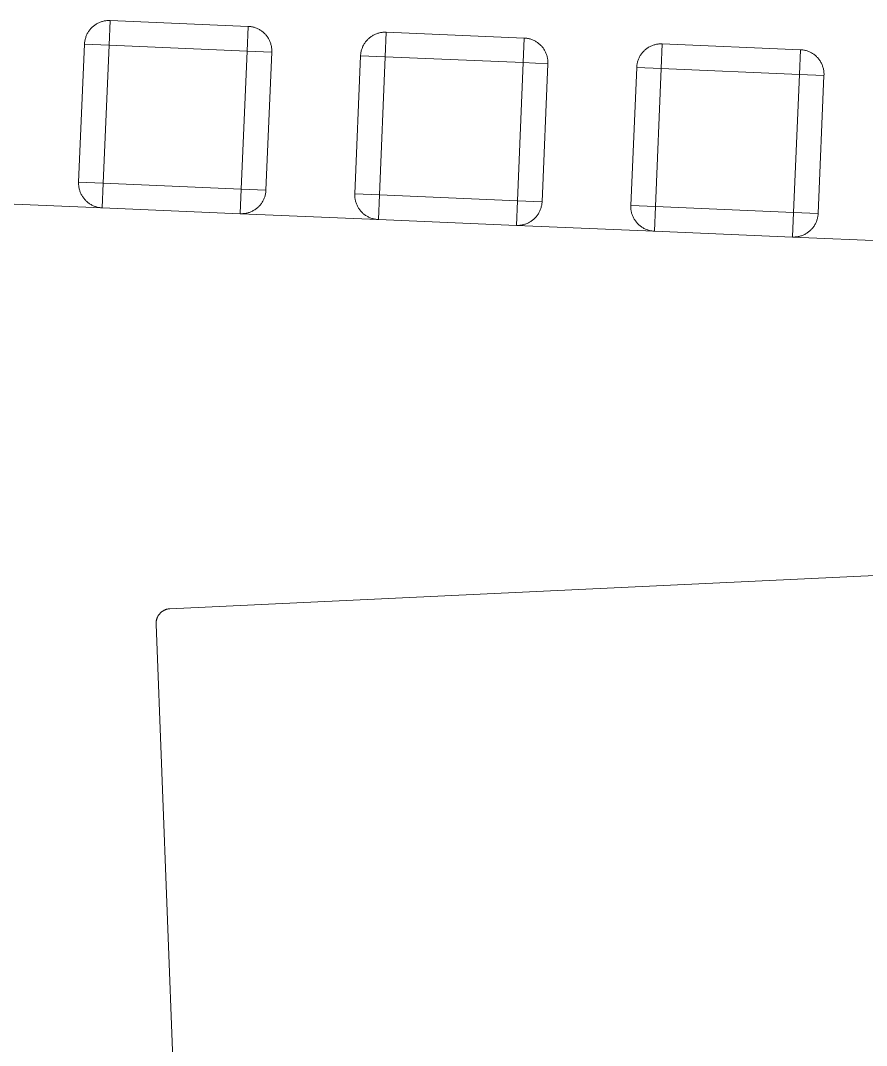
# Model space of a CAD drawing. Header units: millimetres. Extents: x -30 to 4992, y -440 to 3111.
# Drawn here: x 3609.4 to 3780.8, y 2898.2 to 3105.9 of the extents above; entities that cross this region are included whole.
import ezdxf

# ---------------------------------------------------------------- set-up
doc = ezdxf.new("R2010")
doc.units = ezdxf.units.MM
doc.layers.add('ZANO_R', color=7, linetype='Continuous', lineweight=0)

msp = doc.modelspace()

# ---------------------------------------------------------------- linework, layer by layer
at = {"layer": 'ZANO_R'}
for p, q in [((3625.57, 3105.56), (3625.73, 3105.62)), ((3625.73, 3105.62), (3625.89, 3105.67)), ((3625.89, 3105.67), (3626.05, 3105.72)), ((3626.05, 3105.72), (3626.22, 3105.76)), ((3626.22, 3105.76), (3626.38, 3105.8)), ((3626.38, 3105.8), (3626.55, 3105.83)), ((3626.55, 3105.83), (3626.72, 3105.85)), ((3626.72, 3105.85), (3626.89, 3105.87)), ((3626.89, 3105.87), (3627.06, 3105.89)), ((3627.06, 3105.89), (3627.23, 3105.89)), ((3627.23, 3105.89), (3627.4, 3105.9)), ((3627.36, 3100.9), (3627.57, 3105.89)), ((3627.4, 3105.9), (3627.57, 3105.89)), ((3627.57, 3105.89), (3655.55, 3104.71)), ((3623.02, 3103.38), (3623.11, 3103.53)), ((3623.11, 3103.53), (3623.2, 3103.67)), ((3623.2, 3103.67), (3623.3, 3103.81)), ((3623.3, 3103.81), (3623.4, 3103.95)), ((3623.4, 3103.95), (3623.51, 3104.08)), ((3623.51, 3104.08), (3623.62, 3104.21)), ((3623.62, 3104.21), (3623.74, 3104.34)), ((3623.74, 3104.34), (3623.86, 3104.46)), ((3623.86, 3104.46), (3623.98, 3104.58)), ((3623.98, 3104.58), (3624.11, 3104.69)), ((3624.11, 3104.69), (3624.24, 3104.8)), ((3624.24, 3104.8), (3624.37, 3104.9)), ((3624.37, 3104.9), (3624.51, 3105)), ((3624.51, 3105), (3624.65, 3105.1)), ((3624.65, 3105.1), (3624.8, 3105.19)), ((3624.8, 3105.19), (3624.95, 3105.27)), ((3624.95, 3105.27), (3625.1, 3105.35)), ((3625.1, 3105.35), (3625.25, 3105.43)), ((3625.25, 3105.43), (3625.41, 3105.5)), ((3625.41, 3105.5), (3625.57, 3105.56)), ((3655.34, 3099.71), (3655.55, 3104.71)), ((3655.55, 3104.71), (3655.72, 3104.7)), ((3655.72, 3104.7), (3655.89, 3104.68)), ((3655.89, 3104.68), (3656.06, 3104.66)), ((3656.06, 3104.66), (3656.23, 3104.63)), ((3656.23, 3104.63), (3656.39, 3104.6)), ((3656.39, 3104.6), (3656.56, 3104.56)), ((3656.56, 3104.56), (3656.73, 3104.52)), ((3656.73, 3104.52), (3656.89, 3104.47)), ((3656.89, 3104.47), (3657.05, 3104.41)), ((3657.05, 3104.41), (3657.21, 3104.35)), ((3657.21, 3104.35), (3657.37, 3104.28)), ((3657.37, 3104.28), (3657.52, 3104.21)), ((3657.52, 3104.21), (3657.67, 3104.13)), ((3657.67, 3104.13), (3657.82, 3104.05)), ((3657.82, 3104.05), (3657.97, 3103.96)), ((3657.97, 3103.96), (3658.11, 3103.87)), ((3658.11, 3103.87), (3658.25, 3103.77)), ((3658.25, 3103.77), (3658.39, 3103.67)), ((3658.39, 3103.67), (3658.52, 3103.57)), ((3658.52, 3103.57), (3658.65, 3103.46)), ((3682.5, 3103.46), (3682.67, 3103.49)), ((3682.67, 3103.49), (3682.84, 3103.51)), ((3682.84, 3103.51), (3683.01, 3103.52)), ((3683.01, 3103.52), (3683.18, 3103.53)), ((3683.18, 3103.53), (3683.35, 3103.53)), ((3683.31, 3098.53), (3683.52, 3103.53)), ((3683.35, 3103.53), (3683.52, 3103.53)), ((3683.52, 3103.53), (3711.5, 3102.34)), ((3622.38, 3101.28), (3622.39, 3101.45)), ((3622.39, 3101.45), (3622.41, 3101.62)), ((3622.41, 3101.62), (3622.44, 3101.78)), ((3622.44, 3101.78), (3622.48, 3101.95)), ((3622.48, 3101.95), (3622.51, 3102.12)), ((3622.51, 3102.12), (3622.56, 3102.28)), ((3622.56, 3102.28), (3622.61, 3102.45)), ((3622.61, 3102.45), (3622.66, 3102.61)), ((3622.66, 3102.61), (3622.73, 3102.77)), ((3622.73, 3102.77), (3622.79, 3102.92)), ((3622.79, 3102.92), (3622.86, 3103.08)), ((3622.86, 3103.08), (3622.94, 3103.23)), ((3622.94, 3103.23), (3623.02, 3103.38)), ((3658.65, 3103.46), (3658.78, 3103.34)), ((3658.78, 3103.34), (3658.9, 3103.22)), ((3658.9, 3103.22), (3659.02, 3103.1)), ((3659.02, 3103.1), (3659.13, 3102.97)), ((3659.13, 3102.97), (3659.24, 3102.84)), ((3659.24, 3102.84), (3659.35, 3102.7)), ((3659.35, 3102.7), (3659.45, 3102.56)), ((3659.45, 3102.56), (3659.54, 3102.42)), ((3659.54, 3102.42), (3659.63, 3102.28)), ((3659.63, 3102.28), (3659.72, 3102.13)), ((3659.72, 3102.13), (3659.8, 3101.98)), ((3659.8, 3101.98), (3659.87, 3101.82)), ((3659.87, 3101.82), (3659.94, 3101.67)), ((3659.94, 3101.67), (3660, 3101.51)), ((3660, 3101.51), (3660.06, 3101.35)), ((3679.15, 3101.31), (3679.25, 3101.45)), ((3679.25, 3101.45), (3679.35, 3101.58)), ((3679.35, 3101.58), (3679.46, 3101.72)), ((3679.46, 3101.72), (3679.57, 3101.85)), ((3679.57, 3101.85), (3679.69, 3101.97)), ((3679.69, 3101.97), (3679.81, 3102.09)), ((3679.81, 3102.09), (3679.93, 3102.21)), ((3679.93, 3102.21), (3680.06, 3102.33)), ((3680.06, 3102.33), (3680.19, 3102.43)), ((3680.19, 3102.43), (3680.32, 3102.54)), ((3680.32, 3102.54), (3680.46, 3102.64)), ((3680.46, 3102.64), (3680.6, 3102.73)), ((3680.6, 3102.73), (3680.75, 3102.82)), ((3680.75, 3102.82), (3680.9, 3102.91)), ((3680.9, 3102.91), (3681.05, 3102.99)), ((3681.05, 3102.99), (3681.2, 3103.06)), ((3681.2, 3103.06), (3681.36, 3103.13)), ((3681.36, 3103.13), (3681.52, 3103.2)), ((3681.52, 3103.2), (3681.68, 3103.26)), ((3681.68, 3103.26), (3681.84, 3103.31)), ((3681.84, 3103.31), (3682, 3103.36)), ((3682, 3103.36), (3682.17, 3103.4)), ((3682.17, 3103.4), (3682.33, 3103.43)), ((3682.33, 3103.43), (3682.5, 3103.46)), ((3711.29, 3097.35), (3711.5, 3102.34)), ((3711.5, 3102.34), (3711.67, 3102.33)), ((3711.67, 3102.33), (3711.84, 3102.32)), ((3711.84, 3102.32), (3712.01, 3102.3)), ((3712.01, 3102.3), (3712.18, 3102.27)), ((3712.18, 3102.27), (3712.34, 3102.24)), ((3712.34, 3102.24), (3712.51, 3102.2)), ((3712.51, 3102.2), (3712.68, 3102.15)), ((3712.68, 3102.15), (3712.84, 3102.1)), ((3712.84, 3102.1), (3713, 3102.05)), ((3713, 3102.05), (3713.16, 3101.98)), ((3713.16, 3101.98), (3713.32, 3101.92)), ((3713.32, 3101.92), (3713.47, 3101.85)), ((3713.47, 3101.85), (3713.62, 3101.77)), ((3713.62, 3101.77), (3713.77, 3101.69)), ((3713.77, 3101.69), (3713.92, 3101.6)), ((3713.92, 3101.6), (3714.06, 3101.51)), ((3714.06, 3101.51), (3714.2, 3101.41)), ((3621.18, 3073.13), (3622.37, 3101.11)), ((3622.37, 3101.11), (3622.38, 3101.28)), ((3627.36, 3100.9), (3622.37, 3101.11)), ((3626.18, 3072.92), (3627.36, 3100.9)), ((3627.36, 3100.9), (3655.34, 3099.71)), ((3655.34, 3099.71), (3654.15, 3071.74)), ((3660.33, 3099.5), (3655.34, 3099.71)), ((3660.33, 3099.5), (3659.15, 3071.53)), ((3660.06, 3101.35), (3660.12, 3101.19)), ((3660.12, 3101.19), (3660.16, 3101.02)), ((3660.16, 3101.02), (3660.2, 3100.86)), ((3660.2, 3100.86), (3660.24, 3100.69)), ((3660.24, 3100.69), (3660.27, 3100.52)), ((3660.27, 3100.52), (3660.3, 3100.35)), ((3660.3, 3100.35), (3660.31, 3100.18)), ((3660.31, 3100.18), (3660.33, 3100.01)), ((3660.33, 3100.01), (3660.34, 3099.84)), ((3660.34, 3099.67), (3660.33, 3099.5)), ((3660.33, 3099.5), (3660.33, 3099.5)), ((3660.34, 3099.84), (3660.34, 3099.67)), ((3678.36, 3099.25), (3678.39, 3099.42)), ((3678.39, 3099.42), (3678.43, 3099.59)), ((3678.43, 3099.59), (3678.46, 3099.75)), ((3678.46, 3099.75), (3678.51, 3099.92)), ((3678.51, 3099.92), (3678.56, 3100.08)), ((3678.56, 3100.08), (3678.61, 3100.24)), ((3678.61, 3100.24), (3678.68, 3100.4)), ((3678.68, 3100.4), (3678.74, 3100.56)), ((3678.74, 3100.56), (3678.81, 3100.71)), ((3678.81, 3100.71), (3678.89, 3100.87)), ((3678.89, 3100.87), (3678.97, 3101.02)), ((3678.97, 3101.02), (3679.06, 3101.16)), ((3679.06, 3101.16), (3679.15, 3101.31)), ((3714.2, 3101.41), (3714.34, 3101.31)), ((3714.34, 3101.31), (3714.47, 3101.2)), ((3714.47, 3101.2), (3714.6, 3101.09)), ((3714.6, 3101.09), (3714.73, 3100.97)), ((3714.73, 3100.97), (3714.85, 3100.86)), ((3714.85, 3100.86), (3714.97, 3100.73)), ((3714.97, 3100.73), (3715.08, 3100.6)), ((3715.08, 3100.6), (3715.19, 3100.47)), ((3715.19, 3100.47), (3715.3, 3100.34)), ((3715.3, 3100.34), (3715.4, 3100.2)), ((3715.4, 3100.2), (3715.49, 3100.06)), ((3715.49, 3100.06), (3715.58, 3099.91)), ((3715.58, 3099.91), (3715.67, 3099.76)), ((3715.67, 3099.76), (3715.75, 3099.61)), ((3715.75, 3099.61), (3715.82, 3099.46)), ((3715.82, 3099.46), (3715.89, 3099.3)), ((3735.3, 3099.22), (3735.41, 3099.35)), ((3735.41, 3099.35), (3735.52, 3099.48)), ((3735.52, 3099.48), (3735.64, 3099.61)), ((3735.64, 3099.61), (3735.76, 3099.73)), ((3735.76, 3099.73), (3735.88, 3099.85)), ((3735.88, 3099.85), (3736.01, 3099.96)), ((3736.01, 3099.96), (3736.14, 3100.07)), ((3736.14, 3100.07), (3736.27, 3100.17)), ((3736.27, 3100.17), (3736.41, 3100.27)), ((3736.41, 3100.27), (3736.55, 3100.37)), ((3736.55, 3100.37), (3736.7, 3100.46)), ((3736.7, 3100.46), (3736.85, 3100.54)), ((3736.85, 3100.54), (3737, 3100.62)), ((3737, 3100.62), (3737.15, 3100.7)), ((3737.15, 3100.7), (3737.31, 3100.77)), ((3737.31, 3100.77), (3737.47, 3100.83)), ((3737.47, 3100.83), (3737.63, 3100.89)), ((3737.63, 3100.89), (3737.79, 3100.94)), ((3737.79, 3100.94), (3737.95, 3100.99)), ((3737.95, 3100.99), (3738.12, 3101.03)), ((3738.12, 3101.03), (3738.28, 3101.07)), ((3738.28, 3101.07), (3738.45, 3101.1)), ((3738.45, 3101.1), (3738.62, 3101.12)), ((3738.62, 3101.12), (3738.79, 3101.14)), ((3738.79, 3101.14), (3738.96, 3101.16)), ((3738.96, 3101.16), (3739.13, 3101.16)), ((3739.13, 3101.16), (3739.3, 3101.17)), ((3739.26, 3096.17), (3739.47, 3101.16)), ((3739.3, 3101.17), (3739.47, 3101.16)), ((3739.47, 3101.16), (3767.45, 3099.98)), ((3767.24, 3094.98), (3767.45, 3099.98)), ((3767.45, 3099.98), (3767.62, 3099.97)), ((3767.62, 3099.97), (3767.79, 3099.95)), ((3767.79, 3099.95), (3767.96, 3099.93)), ((3767.96, 3099.93), (3768.13, 3099.9)), ((3768.13, 3099.9), (3768.29, 3099.87)), ((3768.29, 3099.87), (3768.46, 3099.83)), ((3768.46, 3099.83), (3768.63, 3099.79)), ((3768.63, 3099.79), (3768.79, 3099.74)), ((3768.79, 3099.74), (3768.95, 3099.68)), ((3768.95, 3099.68), (3769.11, 3099.62)), ((3769.11, 3099.62), (3769.27, 3099.55)), ((3769.27, 3099.55), (3769.42, 3099.48)), ((3769.42, 3099.48), (3769.57, 3099.4)), ((3769.57, 3099.4), (3769.72, 3099.32)), ((3677.13, 3070.77), (3678.32, 3098.74)), ((3678.32, 3098.74), (3678.33, 3098.91)), ((3683.31, 3098.53), (3678.32, 3098.74)), ((3678.33, 3098.91), (3678.34, 3099.08)), ((3678.34, 3099.08), (3678.36, 3099.25)), ((3682.13, 3070.56), (3683.31, 3098.53)), ((3683.31, 3098.53), (3711.29, 3097.35)), ((3711.29, 3097.35), (3710.1, 3069.37)), ((3716.28, 3097.14), (3711.29, 3097.35)), ((3715.89, 3099.3), (3715.95, 3099.15)), ((3715.95, 3099.15), (3716.01, 3098.98)), ((3716.01, 3098.98), (3716.07, 3098.82)), ((3716.07, 3098.82), (3716.11, 3098.66)), ((3716.11, 3098.66), (3716.15, 3098.49)), ((3716.15, 3098.49), (3716.19, 3098.33)), ((3716.19, 3098.33), (3716.22, 3098.16)), ((3716.22, 3098.16), (3716.25, 3097.99)), ((3716.25, 3097.99), (3716.27, 3097.82)), ((3716.27, 3097.82), (3716.28, 3097.65)), ((3716.28, 3097.65), (3716.29, 3097.48)), ((3716.29, 3097.31), (3716.28, 3097.14)), ((3716.29, 3097.48), (3716.29, 3097.31)), ((3734.38, 3097.22), (3734.41, 3097.39)), ((3734.41, 3097.39), (3734.46, 3097.55)), ((3734.46, 3097.55), (3734.51, 3097.72)), ((3734.51, 3097.72), (3734.56, 3097.88)), ((3734.56, 3097.88), (3734.63, 3098.04)), ((3734.63, 3098.04), (3734.69, 3098.2)), ((3734.69, 3098.2), (3734.76, 3098.35)), ((3734.76, 3098.35), (3734.84, 3098.5)), ((3734.84, 3098.5), (3734.92, 3098.65)), ((3734.92, 3098.65), (3735.01, 3098.8)), ((3735.01, 3098.8), (3735.1, 3098.94)), ((3735.1, 3098.94), (3735.2, 3099.08)), ((3735.2, 3099.08), (3735.3, 3099.22)), ((3769.72, 3099.32), (3769.87, 3099.23)), ((3769.87, 3099.23), (3770.01, 3099.14)), ((3770.01, 3099.14), (3770.15, 3099.05)), ((3770.15, 3099.05), (3770.29, 3098.94)), ((3770.29, 3098.94), (3770.42, 3098.84)), ((3770.42, 3098.84), (3770.55, 3098.73)), ((3770.55, 3098.73), (3770.68, 3098.61)), ((3770.68, 3098.61), (3770.8, 3098.49)), ((3770.8, 3098.49), (3770.92, 3098.37)), ((3770.92, 3098.37), (3771.03, 3098.24)), ((3771.03, 3098.24), (3771.14, 3098.11)), ((3771.14, 3098.11), (3771.25, 3097.97)), ((3771.25, 3097.97), (3771.35, 3097.83)), ((3771.35, 3097.83), (3771.44, 3097.69)), ((3771.44, 3097.69), (3771.53, 3097.55)), ((3771.53, 3097.55), (3771.62, 3097.4)), ((3771.62, 3097.4), (3771.7, 3097.25)), ((3716.28, 3097.14), (3715.1, 3069.16)), ((3716.28, 3097.14), (3716.28, 3097.14)), ((3733.08, 3068.4), (3734.27, 3096.38)), ((3734.27, 3096.38), (3734.28, 3096.55)), ((3739.26, 3096.17), (3734.27, 3096.38)), ((3734.28, 3096.55), (3734.29, 3096.72)), ((3734.29, 3096.72), (3734.31, 3096.89)), ((3734.31, 3096.89), (3734.34, 3097.06)), ((3734.34, 3097.06), (3734.38, 3097.22)), ((3738.08, 3068.19), (3739.26, 3096.17)), ((3739.26, 3096.17), (3767.24, 3094.98)), ((3771.7, 3097.25), (3771.77, 3097.09)), ((3771.77, 3097.09), (3771.84, 3096.94)), ((3771.84, 3096.94), (3771.9, 3096.78)), ((3771.9, 3096.78), (3771.96, 3096.62)), ((3771.96, 3096.62), (3772.02, 3096.46)), ((3772.02, 3096.46), (3772.06, 3096.29)), ((3772.06, 3096.29), (3772.1, 3096.13)), ((3772.1, 3096.13), (3772.14, 3095.96)), ((3772.14, 3095.96), (3772.17, 3095.79)), ((3772.17, 3095.79), (3772.2, 3095.62)), ((3772.2, 3095.62), (3772.22, 3095.45)), ((3772.22, 3095.45), (3772.23, 3095.28)), ((3772.23, 3095.28), (3772.24, 3095.11)), ((3767.24, 3094.98), (3766.05, 3067.01)), ((3772.23, 3094.77), (3767.24, 3094.98)), ((3772.23, 3094.77), (3771.05, 3066.8)), ((3772.24, 3094.94), (3772.23, 3094.77)), ((3772.23, 3094.77), (3772.23, 3094.77)), ((3772.24, 3095.11), (3772.24, 3094.94)), ((3621.18, 3072.96), (3621.18, 3073.13)), ((3626.18, 3072.92), (3621.18, 3073.13)), ((3621.18, 3072.79), (3621.18, 3072.96)), ((3621.19, 3072.62), (3621.18, 3072.79)), ((3621.2, 3072.45), (3621.19, 3072.62)), ((3621.22, 3072.28), (3621.2, 3072.45)), ((3625.97, 3067.93), (3626.18, 3072.92)), ((3654.15, 3071.74), (3626.18, 3072.92)), ((3621.25, 3072.11), (3621.22, 3072.28)), ((3621.28, 3071.94), (3621.25, 3072.11)), ((3621.31, 3071.78), (3621.28, 3071.94)), ((3621.35, 3071.61), (3621.31, 3071.78)), ((3621.4, 3071.45), (3621.35, 3071.61)), ((3621.46, 3071.28), (3621.4, 3071.45)), ((3621.51, 3071.12), (3621.46, 3071.28)), ((3621.58, 3070.97), (3621.51, 3071.12)), ((3621.65, 3070.81), (3621.58, 3070.97)), ((3621.72, 3070.66), (3621.65, 3070.81)), ((3621.8, 3070.51), (3621.72, 3070.66)), ((3621.89, 3070.36), (3621.8, 3070.51)), ((3621.98, 3070.21), (3621.89, 3070.36)), ((3653.94, 3066.75), (3654.15, 3071.74)), ((3659.15, 3071.53), (3654.15, 3071.74)), ((3658.96, 3070.35), (3658.91, 3070.19)), ((3659, 3070.52), (3658.96, 3070.35)), ((3659.04, 3070.68), (3659, 3070.52)), ((3659.08, 3070.85), (3659.04, 3070.68)), ((3659.1, 3071.02), (3659.08, 3070.85)), ((3659.12, 3071.19), (3659.1, 3071.02)), ((3659.14, 3071.36), (3659.12, 3071.19)), ((3659.15, 3071.53), (3659.14, 3071.36)), ((3659.15, 3071.53), (3659.15, 3071.53)), ((3677.13, 3070.6), (3677.13, 3070.77)), ((3682.13, 3070.56), (3677.13, 3070.77)), ((3677.13, 3070.43), (3677.13, 3070.6)), ((3677.14, 3070.25), (3677.13, 3070.43)), ((3677.15, 3070.08), (3677.14, 3070.25)), ((3681.92, 3065.57), (3682.13, 3070.56)), ((3710.1, 3069.37), (3682.13, 3070.56)), ((3625.86, 3067.93), (3598.1, 3069.1)), ((3622.07, 3070.07), (3621.98, 3070.21)), ((3622.17, 3069.93), (3622.07, 3070.07)), ((3622.28, 3069.8), (3622.17, 3069.93)), ((3622.38, 3069.67), (3622.28, 3069.8)), ((3622.5, 3069.54), (3622.38, 3069.67)), ((3622.62, 3069.41), (3622.5, 3069.54)), ((3622.74, 3069.29), (3622.62, 3069.41)), ((3622.86, 3069.18), (3622.74, 3069.29)), ((3622.99, 3069.07), (3622.86, 3069.18)), ((3623.13, 3068.96), (3622.99, 3069.07)), ((3623.26, 3068.86), (3623.13, 3068.96)), ((3623.4, 3068.76), (3623.26, 3068.86)), ((3623.55, 3068.67), (3623.4, 3068.76)), ((3623.69, 3068.58), (3623.55, 3068.67)), ((3623.84, 3068.5), (3623.69, 3068.58)), ((3624, 3068.42), (3623.84, 3068.5)), ((3624.15, 3068.35), (3624, 3068.42)), ((3624.31, 3068.28), (3624.15, 3068.35)), ((3624.47, 3068.22), (3624.31, 3068.28)), ((3624.63, 3068.17), (3624.47, 3068.22)), ((3657.78, 3068.3), (3657.66, 3068.17)), ((3657.9, 3068.42), (3657.78, 3068.3)), ((3658.01, 3068.55), (3657.9, 3068.42)), ((3658.11, 3068.68), (3658.01, 3068.55)), ((3658.22, 3068.82), (3658.11, 3068.68)), ((3658.31, 3068.96), (3658.22, 3068.82)), ((3658.41, 3069.11), (3658.31, 3068.96)), ((3658.49, 3069.25), (3658.41, 3069.11)), ((3658.58, 3069.4), (3658.49, 3069.25)), ((3658.65, 3069.55), (3658.58, 3069.4)), ((3658.72, 3069.71), (3658.65, 3069.55)), ((3658.79, 3069.87), (3658.72, 3069.71)), ((3658.85, 3070.03), (3658.79, 3069.87)), ((3658.91, 3070.19), (3658.85, 3070.03)), ((3677.17, 3069.92), (3677.15, 3070.08)), ((3677.2, 3069.75), (3677.17, 3069.92)), ((3677.23, 3069.58), (3677.2, 3069.75)), ((3677.26, 3069.41), (3677.23, 3069.58)), ((3677.3, 3069.25), (3677.26, 3069.41)), ((3677.35, 3069.08), (3677.3, 3069.25)), ((3677.41, 3068.92), (3677.35, 3069.08)), ((3677.46, 3068.76), (3677.41, 3068.92)), ((3677.53, 3068.6), (3677.46, 3068.76)), ((3677.6, 3068.44), (3677.53, 3068.6)), ((3677.67, 3068.29), (3677.6, 3068.44)), ((3677.75, 3068.14), (3677.67, 3068.29)), ((3709.89, 3064.38), (3710.1, 3069.37)), ((3715.1, 3069.16), (3710.1, 3069.37)), ((3714.99, 3068.32), (3714.95, 3068.15)), ((3715.03, 3068.48), (3714.99, 3068.32)), ((3715.05, 3068.65), (3715.03, 3068.48)), ((3715.07, 3068.82), (3715.05, 3068.65)), ((3715.09, 3068.99), (3715.07, 3068.82)), ((3715.1, 3069.16), (3715.09, 3068.99)), ((3715.1, 3069.16), (3715.1, 3069.16)), ((3733.08, 3068.23), (3733.08, 3068.4)), ((3738.08, 3068.19), (3733.08, 3068.4)), ((3733.08, 3068.06), (3733.08, 3068.23)), ((3737.87, 3063.2), (3738.08, 3068.19)), ((3766.05, 3067.01), (3738.08, 3068.19)), ((3624.79, 3068.12), (3624.63, 3068.17)), ((3624.96, 3068.07), (3624.79, 3068.12)), ((3625.12, 3068.03), (3624.96, 3068.07)), ((3625.29, 3068), (3625.12, 3068.03)), ((3625.46, 3067.97), (3625.29, 3068)), ((3625.63, 3067.95), (3625.46, 3067.97)), ((3625.8, 3067.94), (3625.63, 3067.95)), ((3625.97, 3067.92), (3625.8, 3067.94)), ((3625.97, 3067.93), (3625.97, 3067.92)), ((3653.94, 3066.74), (3625.97, 3067.92)), ((3653.94, 3066.75), (3653.94, 3066.74)), ((3654.11, 3066.74), (3653.94, 3066.74)), ((3681.81, 3065.56), (3654.05, 3066.74)), ((3654.29, 3066.74), (3654.11, 3066.74)), ((3654.46, 3066.75), (3654.29, 3066.74)), ((3654.63, 3066.76), (3654.46, 3066.75)), ((3654.8, 3066.78), (3654.63, 3066.76)), ((3654.96, 3066.8), (3654.8, 3066.78)), ((3655.13, 3066.83), (3654.96, 3066.8)), ((3655.3, 3066.87), (3655.13, 3066.83)), ((3655.46, 3066.91), (3655.3, 3066.87)), ((3655.63, 3066.96), (3655.46, 3066.91)), ((3655.79, 3067.01), (3655.63, 3066.96)), ((3655.95, 3067.07), (3655.79, 3067.01)), ((3656.11, 3067.14), (3655.95, 3067.07)), ((3656.27, 3067.21), (3656.11, 3067.14)), ((3656.42, 3067.28), (3656.27, 3067.21)), ((3656.57, 3067.36), (3656.42, 3067.28)), ((3656.72, 3067.45), (3656.57, 3067.36)), ((3656.86, 3067.54), (3656.72, 3067.45)), ((3657.01, 3067.63), (3656.86, 3067.54)), ((3657.14, 3067.73), (3657.01, 3067.63)), ((3657.28, 3067.83), (3657.14, 3067.73)), ((3657.41, 3067.94), (3657.28, 3067.83)), ((3657.54, 3068.06), (3657.41, 3067.94)), ((3657.66, 3068.17), (3657.54, 3068.06)), ((3677.84, 3067.99), (3677.75, 3068.14)), ((3677.93, 3067.85), (3677.84, 3067.99)), ((3678.02, 3067.71), (3677.93, 3067.85)), ((3678.12, 3067.57), (3678.02, 3067.71)), ((3678.23, 3067.43), (3678.12, 3067.57)), ((3678.33, 3067.3), (3678.23, 3067.43)), ((3678.45, 3067.17), (3678.33, 3067.3)), ((3678.57, 3067.05), (3678.45, 3067.17)), ((3678.69, 3066.93), (3678.57, 3067.05)), ((3678.81, 3066.81), (3678.69, 3066.93)), ((3678.94, 3066.7), (3678.81, 3066.81)), ((3679.08, 3066.6), (3678.94, 3066.7)), ((3679.21, 3066.49), (3679.08, 3066.6)), ((3679.35, 3066.4), (3679.21, 3066.49)), ((3679.5, 3066.3), (3679.35, 3066.4)), ((3679.64, 3066.22), (3679.5, 3066.3)), ((3679.79, 3066.14), (3679.64, 3066.22)), ((3679.95, 3066.06), (3679.79, 3066.14)), ((3713.96, 3066.19), (3713.85, 3066.06)), ((3714.06, 3066.32), (3713.96, 3066.19)), ((3714.17, 3066.46), (3714.06, 3066.32)), ((3714.26, 3066.6), (3714.17, 3066.46)), ((3714.36, 3066.74), (3714.26, 3066.6)), ((3714.44, 3066.89), (3714.36, 3066.74)), ((3714.53, 3067.04), (3714.44, 3066.89)), ((3714.6, 3067.19), (3714.53, 3067.04)), ((3714.67, 3067.34), (3714.6, 3067.19)), ((3714.74, 3067.5), (3714.67, 3067.34)), ((3714.8, 3067.66), (3714.74, 3067.5)), ((3714.86, 3067.82), (3714.8, 3067.66)), ((3714.91, 3067.99), (3714.86, 3067.82)), ((3714.95, 3068.15), (3714.91, 3067.99)), ((3733.09, 3067.89), (3733.08, 3068.06)), ((3733.1, 3067.72), (3733.09, 3067.89)), ((3733.12, 3067.55), (3733.1, 3067.72)), ((3733.15, 3067.38), (3733.12, 3067.55)), ((3733.18, 3067.21), (3733.15, 3067.38)), ((3733.21, 3067.05), (3733.18, 3067.21)), ((3733.25, 3066.88), (3733.21, 3067.05)), ((3733.3, 3066.72), (3733.25, 3066.88)), ((3733.36, 3066.55), (3733.3, 3066.72)), ((3733.41, 3066.39), (3733.36, 3066.55)), ((3733.48, 3066.24), (3733.41, 3066.39)), ((3733.55, 3066.08), (3733.48, 3066.24)), ((3765.84, 3062.02), (3766.05, 3067.01)), ((3771.05, 3066.8), (3766.05, 3067.01)), ((3770.98, 3066.12), (3770.94, 3065.95)), ((3771, 3066.29), (3770.98, 3066.12)), ((3771.02, 3066.46), (3771, 3066.29)), ((3771.04, 3066.63), (3771.02, 3066.46)), ((3771.05, 3066.8), (3771.04, 3066.63)), ((3771.05, 3066.8), (3771.05, 3066.8)), ((3680.1, 3065.99), (3679.95, 3066.06)), ((3680.26, 3065.92), (3680.1, 3065.99)), ((3680.42, 3065.86), (3680.26, 3065.92)), ((3680.58, 3065.8), (3680.42, 3065.86)), ((3680.74, 3065.75), (3680.58, 3065.8)), ((3680.91, 3065.71), (3680.74, 3065.75)), ((3681.07, 3065.67), (3680.91, 3065.71)), ((3681.24, 3065.64), (3681.07, 3065.67)), ((3681.41, 3065.61), (3681.24, 3065.64)), ((3681.58, 3065.59), (3681.41, 3065.61)), ((3681.75, 3065.57), (3681.58, 3065.59)), ((3681.92, 3065.56), (3681.75, 3065.57)), ((3681.92, 3065.57), (3681.92, 3065.56)), ((3709.89, 3064.38), (3681.92, 3065.56)), ((3710.06, 3064.37), (3709.89, 3064.38)), ((3709.89, 3064.38), (3709.89, 3064.38)), ((3737.76, 3063.2), (3710, 3064.37)), ((3710.24, 3064.38), (3710.06, 3064.37)), ((3710.41, 3064.38), (3710.24, 3064.38)), ((3710.58, 3064.4), (3710.41, 3064.38)), ((3710.75, 3064.41), (3710.58, 3064.4)), ((3710.91, 3064.44), (3710.75, 3064.41)), ((3711.08, 3064.47), (3710.91, 3064.44)), ((3711.25, 3064.51), (3711.08, 3064.47)), ((3711.41, 3064.55), (3711.25, 3064.51)), ((3711.58, 3064.6), (3711.41, 3064.55)), ((3711.74, 3064.65), (3711.58, 3064.6)), ((3711.9, 3064.71), (3711.74, 3064.65)), ((3712.06, 3064.77), (3711.9, 3064.71)), ((3712.22, 3064.84), (3712.06, 3064.77)), ((3712.37, 3064.92), (3712.22, 3064.84)), ((3712.52, 3065), (3712.37, 3064.92)), ((3712.67, 3065.08), (3712.52, 3065)), ((3712.81, 3065.17), (3712.67, 3065.08)), ((3712.96, 3065.27), (3712.81, 3065.17)), ((3713.09, 3065.37), (3712.96, 3065.27)), ((3713.23, 3065.47), (3713.09, 3065.37)), ((3713.36, 3065.58), (3713.23, 3065.47)), ((3713.49, 3065.69), (3713.36, 3065.58)), ((3713.61, 3065.81), (3713.49, 3065.69)), ((3713.73, 3065.93), (3713.61, 3065.81)), ((3713.85, 3066.06), (3713.73, 3065.93)), ((3733.62, 3065.93), (3733.55, 3066.08)), ((3733.7, 3065.78), (3733.62, 3065.93)), ((3733.79, 3065.63), (3733.7, 3065.78)), ((3733.88, 3065.48), (3733.79, 3065.63)), ((3733.97, 3065.34), (3733.88, 3065.48)), ((3734.07, 3065.2), (3733.97, 3065.34)), ((3734.18, 3065.07), (3734.07, 3065.2)), ((3734.28, 3064.94), (3734.18, 3065.07)), ((3734.4, 3064.81), (3734.28, 3064.94)), ((3734.52, 3064.68), (3734.4, 3064.81)), ((3734.64, 3064.56), (3734.52, 3064.68)), ((3734.76, 3064.45), (3734.64, 3064.56)), ((3734.89, 3064.34), (3734.76, 3064.45)), ((3735.03, 3064.23), (3734.89, 3064.34)), ((3735.16, 3064.13), (3735.03, 3064.23)), ((3735.3, 3064.03), (3735.16, 3064.13)), ((3735.45, 3063.94), (3735.3, 3064.03)), ((3770.12, 3064.09), (3770.01, 3063.96)), ((3770.21, 3064.23), (3770.12, 3064.09)), ((3770.31, 3064.38), (3770.21, 3064.23)), ((3770.39, 3064.52), (3770.31, 3064.38)), ((3770.48, 3064.67), (3770.39, 3064.52)), ((3770.55, 3064.82), (3770.48, 3064.67)), ((3770.62, 3064.98), (3770.55, 3064.82)), ((3770.69, 3065.14), (3770.62, 3064.98)), ((3770.75, 3065.3), (3770.69, 3065.14)), ((3770.81, 3065.46), (3770.75, 3065.3)), ((3770.86, 3065.62), (3770.81, 3065.46)), ((3770.9, 3065.79), (3770.86, 3065.62)), ((3770.94, 3065.95), (3770.9, 3065.79)), ((3735.59, 3063.85), (3735.45, 3063.94)), ((3735.74, 3063.77), (3735.59, 3063.85)), ((3735.9, 3063.69), (3735.74, 3063.77)), ((3736.05, 3063.62), (3735.9, 3063.69)), ((3736.21, 3063.55), (3736.05, 3063.62)), ((3736.37, 3063.49), (3736.21, 3063.55)), ((3736.53, 3063.44), (3736.37, 3063.49)), ((3736.69, 3063.39), (3736.53, 3063.44)), ((3736.86, 3063.34), (3736.69, 3063.39)), ((3737.02, 3063.3), (3736.86, 3063.34)), ((3737.19, 3063.27), (3737.02, 3063.3)), ((3737.36, 3063.24), (3737.19, 3063.27)), ((3737.53, 3063.22), (3737.36, 3063.24)), ((3737.7, 3063.21), (3737.53, 3063.22)), ((3737.87, 3063.2), (3737.7, 3063.21)), ((3765.84, 3062.01), (3737.87, 3063.2)), ((3737.87, 3063.2), (3737.87, 3063.2)), ((3765.84, 3062.02), (3765.84, 3062.01)), ((3766.01, 3062.01), (3765.84, 3062.01)), ((3793.71, 3060.84), (3765.95, 3062.01)), ((3766.19, 3062.01), (3766.01, 3062.01)), ((3766.36, 3062.02), (3766.19, 3062.01)), ((3766.53, 3062.03), (3766.36, 3062.02)), ((3766.7, 3062.05), (3766.53, 3062.03)), ((3766.86, 3062.07), (3766.7, 3062.05)), ((3767.03, 3062.11), (3766.86, 3062.07)), ((3767.2, 3062.14), (3767.03, 3062.11)), ((3767.36, 3062.18), (3767.2, 3062.14)), ((3767.53, 3062.23), (3767.36, 3062.18)), ((3767.69, 3062.28), (3767.53, 3062.23)), ((3767.85, 3062.34), (3767.69, 3062.28)), ((3768.01, 3062.41), (3767.85, 3062.34)), ((3768.17, 3062.48), (3768.01, 3062.41)), ((3768.32, 3062.55), (3768.17, 3062.48)), ((3768.47, 3062.63), (3768.32, 3062.55)), ((3768.62, 3062.72), (3768.47, 3062.63)), ((3768.76, 3062.81), (3768.62, 3062.72)), ((3768.91, 3062.9), (3768.76, 3062.81)), ((3769.04, 3063), (3768.91, 3062.9)), ((3769.18, 3063.1), (3769.04, 3063)), ((3769.31, 3063.21), (3769.18, 3063.1)), ((3769.44, 3063.33), (3769.31, 3063.21)), ((3769.56, 3063.44), (3769.44, 3063.33)), ((3769.68, 3063.57), (3769.56, 3063.44)), ((3769.8, 3063.69), (3769.68, 3063.57)), ((3769.91, 3063.82), (3769.8, 3063.69)), ((3770.01, 3063.96), (3769.91, 3063.82)), ((3639.64, 2986.68), (4038.59, 3005.53)), ((3637.16, 2984.99), (3637.21, 2985.08)), ((3637.21, 2985.08), (3637.26, 2985.17)), ((3637.26, 2985.17), (3637.31, 2985.26)), ((3637.31, 2985.26), (3637.37, 2985.35)), ((3637.37, 2985.35), (3637.43, 2985.44)), ((3637.43, 2985.44), (3637.49, 2985.52)), ((3637.49, 2985.52), (3637.56, 2985.6)), ((3637.56, 2985.6), (3637.63, 2985.68)), ((3637.63, 2985.68), (3637.7, 2985.76)), ((3637.7, 2985.76), (3637.77, 2985.83)), ((3637.77, 2985.83), (3637.85, 2985.91)), ((3637.85, 2985.91), (3637.93, 2985.97)), ((3637.93, 2985.97), (3638.01, 2986.04)), ((3638.01, 2986.04), (3638.09, 2986.1)), ((3638.09, 2986.1), (3638.18, 2986.16)), ((3638.18, 2986.16), (3638.26, 2986.22)), ((3638.26, 2986.22), (3638.35, 2986.28)), ((3638.35, 2986.28), (3638.44, 2986.33)), ((3638.44, 2986.33), (3638.54, 2986.38)), ((3638.54, 2986.38), (3638.63, 2986.42)), ((3638.63, 2986.42), (3638.73, 2986.46)), ((3638.73, 2986.46), (3638.82, 2986.5)), ((3638.82, 2986.5), (3638.92, 2986.53)), ((3638.92, 2986.53), (3639.02, 2986.57)), ((3639.02, 2986.57), (3639.12, 2986.59)), ((3639.12, 2986.59), (3639.22, 2986.62)), ((3639.22, 2986.62), (3639.33, 2986.64)), ((3639.33, 2986.64), (3639.43, 2986.65)), ((3639.43, 2986.65), (3639.53, 2986.67)), ((3639.53, 2986.67), (3639.64, 2986.68)), ((3636.87, 2983.88), (3636.88, 2983.99)), ((3636.87, 2983.78), (3636.87, 2983.88)), ((3636.87, 2983.68), (3636.87, 2983.78)), ((3636.87, 2983.57), (3636.87, 2983.68)), ((3646.62, 2729.22), (3636.87, 2983.57)), ((3636.88, 2983.99), (3636.89, 2984.09)), ((3636.89, 2984.09), (3636.91, 2984.2)), ((3636.91, 2984.2), (3636.93, 2984.3)), ((3636.93, 2984.3), (3636.95, 2984.4)), ((3636.95, 2984.4), (3636.98, 2984.5)), ((3636.98, 2984.5), (3637.01, 2984.6)), ((3637.01, 2984.6), (3637.04, 2984.7)), ((3637.04, 2984.7), (3637.08, 2984.8)), ((3637.08, 2984.8), (3637.12, 2984.89)), ((3637.12, 2984.89), (3637.16, 2984.99))]:
    msp.add_line(p, q, dxfattribs=at)

doc.saveas('drawing.dxf')
